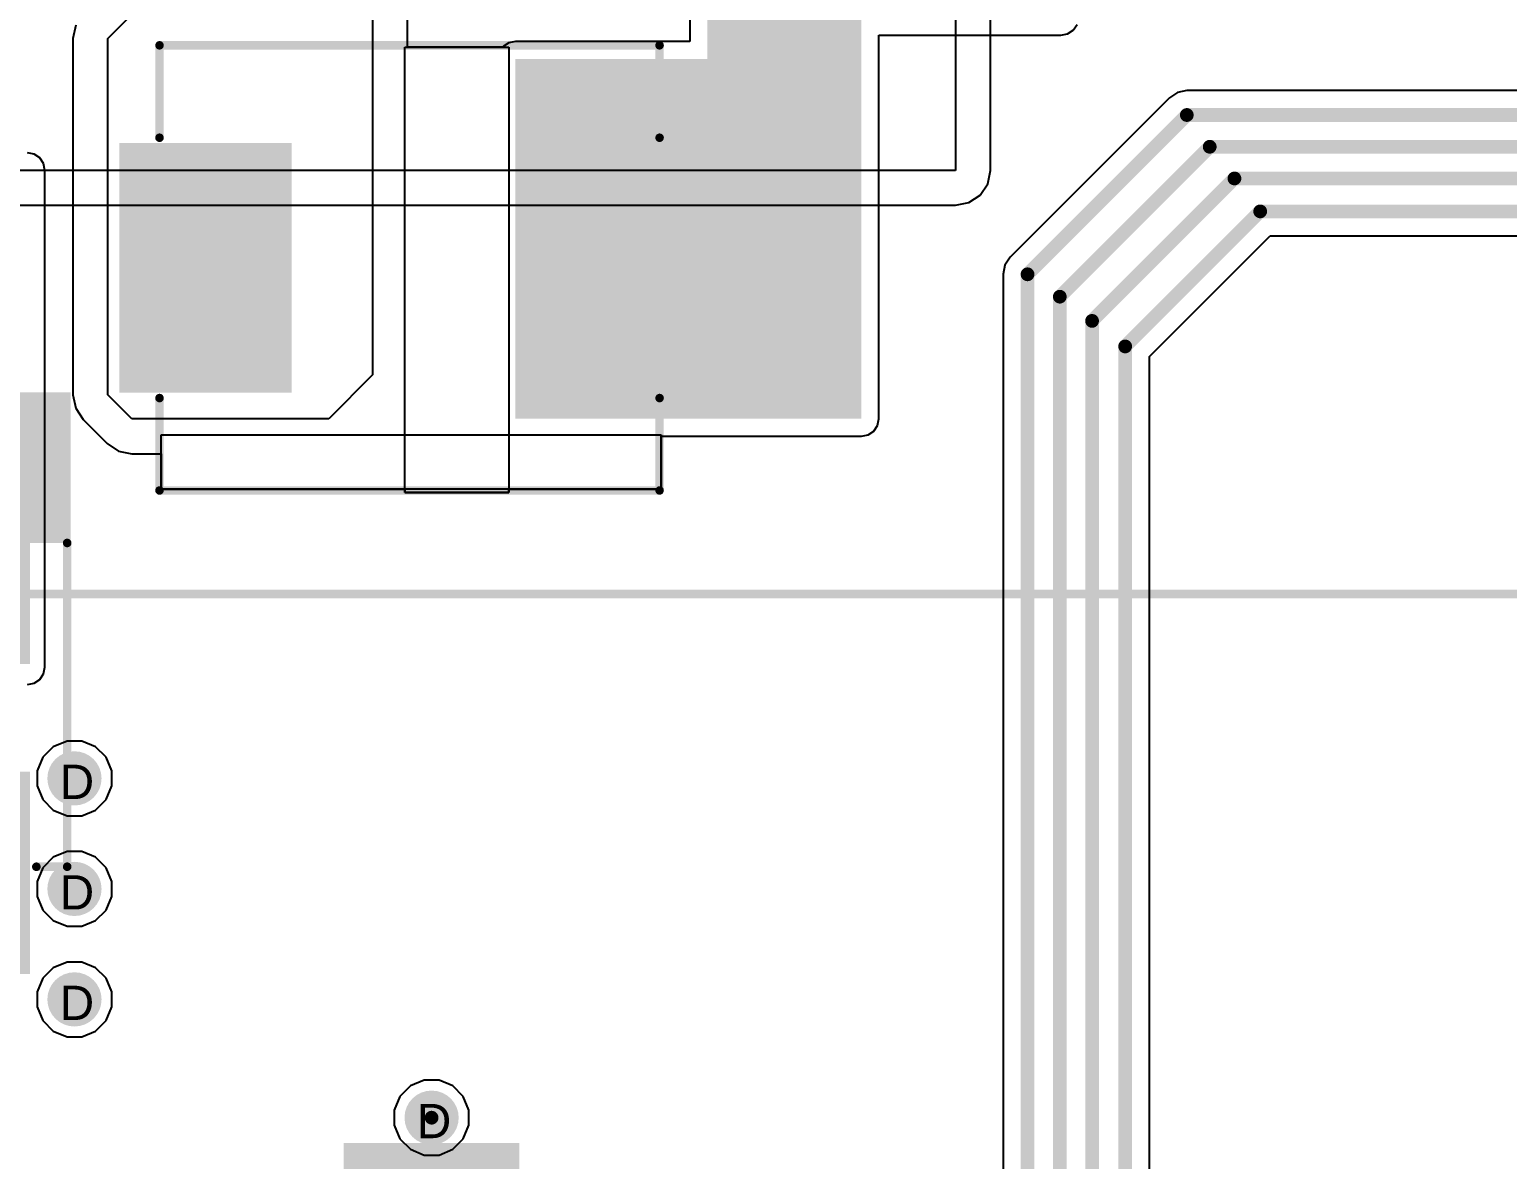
# Model space of a CAD drawing. Header units: inches. Extents: x 0 to 5032, y 0 to 5323.
# Drawn here: x 15.04 to 36.96, y 48.3 to 65.06 of the extents above; entities that cross this region are included whole.
import ezdxf

# ---------------------------------------------------------------- set-up
doc = ezdxf.new("R2010")
doc.units = ezdxf.units.IN
for name, color, linetype in [('Bottom Layer', 5, 'Continuous'), ('Bottom Solder', 6, 'Continuous'), ('Dimension', 6, 'Continuous'), ('Drill Drawing', 1, 'Continuous'), ('Layer 1', 16, 'Continuous'), ('Layer 2', 76, 'Continuous'), ('Top Layer', 1, 'Continuous'), ('Top Overlay', 2, 'Continuous'), ('Top Paste', 8, 'Continuous'), ('Top Solder', 216, 'Continuous'), ('Via Holes', 16, 'Continuous')]:
    doc.layers.add(name, color=color, linetype=linetype)
doc.styles.add('Arial', font='', dxfattribs={"height": 0.2})
doc.styles.get('Arial').set_extended_font_data('Arial')

# ---------------------------------------------------------------- blocks, each defined once
blk = doc.blocks.new('0630CDMCCDS_6R8MC_134')
at = {"layer": 'Top Layer'}
for points in [[(-4.2, 1.75), (-1.85, 1.75), (-1.85, -1.75), (-4.2, -1.75)], [(1.85, 1.75), (4.2, 1.75), (4.2, -1.75), (1.85, -1.75)]]:
    blk.add_hatch(color=1, dxfattribs=at).paths.add_polyline_path(points)
at = {"layer": 'Top Paste'}
for points in [[(-4.2, 1.75), (-1.85, 1.75), (-1.85, -1.75), (-4.2, -1.75)], [(1.85, 1.75), (4.2, 1.75), (4.2, -1.75), (1.85, -1.75)]]:
    blk.add_hatch(color=8, dxfattribs=at).paths.add_polyline_path(points)
at = {"layer": 'Top Solder'}
for points in [[(-4.302, 1.852), (-1.748, 1.852), (-1.748, -1.852), (-4.302, -1.852)], [(1.748, 1.852), (4.302, 1.852), (4.302, -1.852), (1.748, -1.852)]]:
    blk.add_hatch(color=216, dxfattribs=at).paths.add_polyline_path(points)
at = {"layer": 'Top Overlay'}
for points in [[(-3.708, 3.3, 0.127, 0.127, 0), (3.708, 3.3, 0.127, 0.127, 0)], [(-3.708, 1.93, 0.127, 0.127, 0), (-3.708, 3.3, 0.127, 0.127, 0)], [(3.708, 1.93, 0.127, 0.127, 0), (3.708, 3.3, 0.127, 0.127, 0)], [(-3.708, -3.3, 0.127, 0.127, 0), (-3.708, -1.93, 0.127, 0.127, 0)], [(3.708, -3.3, 0.127, 0.127, 0), (3.708, -1.93, 0.127, 0.127, 0)], [(-3.708, -3.3, 0.127, 0.127, 0), (3.708, -3.3, 0.127, 0.127, 0)]]:
    blk.add_lwpolyline(points, format="xyseb", dxfattribs=at)
for points in [[(-3.74, 3.3, 0.0635, 0.0635, 1), (-3.677, 3.3, 0.0635, 0.0635, 1)], [(-3.74, 3.3, 0.0635, 0.0635, 1), (-3.677, 3.3, 0.0635, 0.0635, 1)], [(3.677, 3.3, 0.0635, 0.0635, 1), (3.74, 3.3, 0.0635, 0.0635, 1)], [(3.677, 3.3, 0.0635, 0.0635, 1), (3.74, 3.3, 0.0635, 0.0635, 1)], [(-3.74, 1.93, 0.0635, 0.0635, 1), (-3.677, 1.93, 0.0635, 0.0635, 1)], [(3.677, 1.93, 0.0635, 0.0635, 1), (3.74, 1.93, 0.0635, 0.0635, 1)], [(-3.74, -1.93, 0.0635, 0.0635, 1), (-3.677, -1.93, 0.0635, 0.0635, 1)], [(3.677, -1.93, 0.0635, 0.0635, 1), (3.74, -1.93, 0.0635, 0.0635, 1)], [(-3.74, -3.3, 0.0635, 0.0635, 1), (-3.677, -3.3, 0.0635, 0.0635, 1)], [(-3.74, -3.3, 0.0635, 0.0635, 1), (-3.677, -3.3, 0.0635, 0.0635, 1)], [(3.677, -3.3, 0.0635, 0.0635, 1), (3.74, -3.3, 0.0635, 0.0635, 1)], [(3.677, -3.3, 0.0635, 0.0635, 1), (3.74, -3.3, 0.0635, 0.0635, 1)]]:
    blk.add_lwpolyline(points, format="xyseb", close=True, dxfattribs=at)
blk = doc.blocks.new('SMB_B__D___________305')
at = {"layer": 'Top Layer'}
for points in [[(-3.7, -1.2), (-3.7, 1.2), (-0.9, 1.2), (-0.9, -1.2)], [(0.9, -1.2), (0.9, 1.2), (3.7, 1.2), (3.7, -1.2)]]:
    blk.add_hatch(color=1, dxfattribs=at).paths.add_polyline_path(points)
at = {"layer": 'Top Paste'}
for points in [[(-3.7, -1.2), (-3.7, 1.2), (-0.9, 1.2), (-0.9, -1.2)], [(0.9, -1.2), (0.9, 1.2), (3.7, 1.2), (3.7, -1.2)]]:
    blk.add_hatch(color=8, dxfattribs=at).paths.add_polyline_path(points)
at = {"layer": 'Top Solder'}
for points in [[(-3.802, -1.302), (-3.802, 1.302), (-0.798, 1.302), (-0.798, -1.302)], [(0.798, -1.302), (0.798, 1.302), (3.802, 1.302), (3.802, -1.302)]]:
    blk.add_hatch(color=216, dxfattribs=at).paths.add_polyline_path(points)
at = {"layer": 'Top Overlay'}
for points in [[(2.388, 1.854, 0.127, 0.127, 0), (-2.21, 1.854, 0.127, 0.127, 0)], [(-2.21, 1.397, 0.127, 0.127, 0), (-2.21, 1.854, 0.127, 0.127, 0)], [(2.39, 1.397, 0.127, 0.127, 0), (2.39, 1.854, 0.127, 0.127, 0)], [(0, 0.019, 0.127, 0.127, 0), (0, 0.4, 0.127, 0.127, 0)], [(0, 0.019, 0.127, 0.127, 0), (-0.588, 0.308, 0.127, 0.127, 0)], [(-0.588, -0.346, 0.127, 0.127, 0), (-0.588, 0.308, 0.127, 0.127, 0)], [(0, 0.019, 0.127, 0.127, 0), (0.572, 0.318, 0.127, 0.127, 0)], [(0.572, -0.282, 0.127, 0.127, 0), (0.572, 0.318, 0.127, 0.127, 0)], [(0.732, 0.008, 0.127, 0.127, 0), (-0.758, 0.008, 0.127, 0.127, 0)], [(-0.588, -0.346, 0.127, 0.127, 0), (0.017, 0.01, 0.127, 0.127, 0)], [(0, -0.362, 0.127, 0.127, 0), (0, 0.019, 0.127, 0.127, 0)], [(0.542, -0.282, 0.127, 0.127, 0), (0.017, 0.01, 0.127, 0.127, 0)], [(-2.21, -1.854, 0.127, 0.127, 0), (-2.21, -1.397, 0.127, 0.127, 0)], [(2.39, -1.854, 0.127, 0.127, 0), (2.39, -1.397, 0.127, 0.127, 0)], [(2.388, -1.854, 0.127, 0.127, 0), (-2.21, -1.854, 0.127, 0.127, 0)]]:
    blk.add_lwpolyline(points, format="xyseb", dxfattribs=at)
for points in [[(-2.242, 1.854, 0.0635, 0.0635, 1), (-2.178, 1.854, 0.0635, 0.0635, 1)], [(-2.242, 1.854, 0.0635, 0.0635, 1), (-2.178, 1.854, 0.0635, 0.0635, 1)], [(2.356, 1.854, 0.0635, 0.0635, 1), (2.419, 1.854, 0.0635, 0.0635, 1)], [(2.358, 1.854, 0.0635, 0.0635, 1), (2.422, 1.854, 0.0635, 0.0635, 1)], [(-2.242, 1.397, 0.0635, 0.0635, 1), (-2.178, 1.397, 0.0635, 0.0635, 1)], [(2.358, 1.397, 0.0635, 0.0635, 1), (2.422, 1.397, 0.0635, 0.0635, 1)], [(-0.032, 0.4, 0.0635, 0.0635, 1), (0.032, 0.4, 0.0635, 0.0635, 1)], [(-0.62, 0.308, 0.0635, 0.0635, 1), (-0.556, 0.308, 0.0635, 0.0635, 1)], [(-0.62, 0.308, 0.0635, 0.0635, 1), (-0.556, 0.308, 0.0635, 0.0635, 1)], [(0.54, 0.318, 0.0635, 0.0635, 1), (0.604, 0.318, 0.0635, 0.0635, 1)], [(0.54, 0.318, 0.0635, 0.0635, 1), (0.604, 0.318, 0.0635, 0.0635, 1)], [(-0.79, 0.008, 0.0635, 0.0635, 1), (-0.726, 0.008, 0.0635, 0.0635, 1)], [(-0.032, 0.019, 0.0635, 0.0635, 1), (0.032, 0.019, 0.0635, 0.0635, 1)], [(-0.032, 0.019, 0.0635, 0.0635, 1), (0.032, 0.019, 0.0635, 0.0635, 1)], [(-0.032, 0.019, 0.0635, 0.0635, 1), (0.032, 0.019, 0.0635, 0.0635, 1)], [(-0.032, 0.019, 0.0635, 0.0635, 1), (0.032, 0.019, 0.0635, 0.0635, 1)], [(-0.015, 0.01, 0.0635, 0.0635, 1), (0.048, 0.01, 0.0635, 0.0635, 1)], [(-0.015, 0.01, 0.0635, 0.0635, 1), (0.048, 0.01, 0.0635, 0.0635, 1)], [(0.7, 0.008, 0.0635, 0.0635, 1), (0.764, 0.008, 0.0635, 0.0635, 1)], [(0.51, -0.282, 0.0635, 0.0635, 1), (0.574, -0.282, 0.0635, 0.0635, 1)], [(0.54, -0.282, 0.0635, 0.0635, 1), (0.604, -0.282, 0.0635, 0.0635, 1)], [(-0.62, -0.346, 0.0635, 0.0635, 1), (-0.556, -0.346, 0.0635, 0.0635, 1)], [(-0.62, -0.346, 0.0635, 0.0635, 1), (-0.556, -0.346, 0.0635, 0.0635, 1)], [(-0.032, -0.362, 0.0635, 0.0635, 1), (0.032, -0.362, 0.0635, 0.0635, 1)], [(-2.242, -1.397, 0.0635, 0.0635, 1), (-2.178, -1.397, 0.0635, 0.0635, 1)], [(2.358, -1.397, 0.0635, 0.0635, 1), (2.422, -1.397, 0.0635, 0.0635, 1)], [(-2.242, -1.854, 0.0635, 0.0635, 1), (-2.178, -1.854, 0.0635, 0.0635, 1)], [(-2.242, -1.854, 0.0635, 0.0635, 1), (-2.178, -1.854, 0.0635, 0.0635, 1)], [(2.356, -1.854, 0.0635, 0.0635, 1), (2.419, -1.854, 0.0635, 0.0635, 1)], [(2.358, -1.854, 0.0635, 0.0635, 1), (2.422, -1.854, 0.0635, 0.0635, 1)]]:
    blk.add_lwpolyline(points, format="xyseb", close=True, dxfattribs=at)
blk = doc.blocks.new('SMB__450')
at = {"layer": 'Top Layer'}
for points in [[(-3.7, -1.2), (-3.7, 1.2), (-0.9, 1.2), (-0.9, -1.2)], [(0.9, -1.2), (0.9, 1.2), (3.7, 1.2), (3.7, -1.2)]]:
    blk.add_hatch(color=1, dxfattribs=at).paths.add_polyline_path(points)
at = {"layer": 'Top Overlay'}
for points in [[(2.588, 1.245), (4.823, 1.245), (4.823, 1.905), (2.588, 1.905)], [(3.731, -1.651), (4.823, -1.651), (4.823, 1.346), (3.731, 1.346)], [(2.588, -1.905), (4.823, -1.905), (4.823, -1.245), (2.588, -1.245)]]:
    blk.add_hatch(color=2, dxfattribs=at).paths.add_polyline_path(points)
at = {"layer": 'Top Paste'}
for points in [[(-3.7, -1.2), (-3.7, 1.2), (-0.9, 1.2), (-0.9, -1.2)], [(0.9, -1.2), (0.9, 1.2), (3.7, 1.2), (3.7, -1.2)]]:
    blk.add_hatch(color=8, dxfattribs=at).paths.add_polyline_path(points)
at = {"layer": 'Top Solder'}
for points in [[(-3.802, -1.302), (-3.802, 1.302), (-0.798, 1.302), (-0.798, -1.302)], [(0.798, -1.302), (0.798, 1.302), (3.802, 1.302), (3.802, -1.302)]]:
    blk.add_hatch(color=216, dxfattribs=at).paths.add_polyline_path(points)
at = {"layer": 'Top Overlay'}
for points in [[(-2.21, 1.854, 0.127, 0.127, 0), (-2.21, 1.397, 0.127, 0.127, 0)], [(-2.21, 1.854, 0.127, 0.127, 0), (2.591, 1.854, 0.127, 0.127, 0)], [(-2.21, -1.397, 0.127, 0.127, 0), (-2.21, -1.854, 0.127, 0.127, 0)], [(-2.21, -1.854, 0.127, 0.127, 0), (2.591, -1.854, 0.127, 0.127, 0)]]:
    blk.add_lwpolyline(points, format="xyseb", dxfattribs=at)
for points in [[(-2.242, 1.854, 0.0635, 0.0635, 1), (-2.178, 1.854, 0.0635, 0.0635, 1)], [(-2.242, 1.854, 0.0635, 0.0635, 1), (-2.178, 1.854, 0.0635, 0.0635, 1)], [(2.559, 1.854, 0.0635, 0.0635, 1), (2.623, 1.854, 0.0635, 0.0635, 1)], [(-2.242, 1.397, 0.0635, 0.0635, 1), (-2.178, 1.397, 0.0635, 0.0635, 1)], [(-2.242, -1.397, 0.0635, 0.0635, 1), (-2.178, -1.397, 0.0635, 0.0635, 1)], [(-2.242, -1.854, 0.0635, 0.0635, 1), (-2.178, -1.854, 0.0635, 0.0635, 1)], [(-2.242, -1.854, 0.0635, 0.0635, 1), (-2.178, -1.854, 0.0635, 0.0635, 1)], [(2.559, -1.854, 0.0635, 0.0635, 1), (2.623, -1.854, 0.0635, 0.0635, 1)]]:
    blk.add_lwpolyline(points, format="xyseb", close=True, dxfattribs=at)

msp = doc.modelspace()

# ---------------------------------------------------------------- hatches: boundary and pattern name
at = {"layer": 'Bottom Layer'}
h = msp.add_hatch(color=5, dxfattribs=at)
edge = h.paths.add_edge_path()
edge.add_arc((15.709, 53.954), 0.3, 0, 360)
h = msp.add_hatch(color=5, dxfattribs=at)
edge = h.paths.add_edge_path()
edge.add_arc((15.709, 52.315), 0.3, 0, 360)
h = msp.add_hatch(color=5, dxfattribs=at)
edge = h.paths.add_edge_path()
edge.add_arc((15.709, 50.677), 0.3, 0, 360)
h = msp.add_hatch(color=5, dxfattribs=at)
edge = h.paths.add_edge_path()
edge.add_arc((21.006, 48.923), 0.3, 0, 360)
at = {"layer": 'Bottom Solder'}
h = msp.add_hatch(color=6, dxfattribs=at)
edge = h.paths.add_edge_path()
edge.add_arc((15.709, 53.954), 0.402, 0, 360)
h = msp.add_hatch(color=6, dxfattribs=at)
edge = h.paths.add_edge_path()
edge.add_arc((15.709, 52.315), 0.402, 0, 360)
h = msp.add_hatch(color=6, dxfattribs=at)
edge = h.paths.add_edge_path()
edge.add_arc((15.709, 50.677), 0.402, 0, 360)
h = msp.add_hatch(color=6, dxfattribs=at)
edge = h.paths.add_edge_path()
edge.add_arc((21.006, 48.923), 0.402, 0, 360)
at = {"layer": 'Layer 1'}
h = msp.add_hatch(color=16, dxfattribs=at)
edge = h.paths.add_edge_path()
edge.add_arc((15.709, 53.954), 0.3, 0, 360)
h = msp.add_hatch(color=16, dxfattribs=at)
edge = h.paths.add_edge_path()
edge.add_arc((15.709, 52.315), 0.3, 0, 360)
h = msp.add_hatch(color=16, dxfattribs=at)
edge = h.paths.add_edge_path()
edge.add_arc((15.709, 50.677), 0.3, 0, 360)
h = msp.add_hatch(color=16, dxfattribs=at)
edge = h.paths.add_edge_path()
edge.add_arc((21.006, 48.923), 0.3, 0, 360)
at = {"layer": 'Layer 2'}
h = msp.add_hatch(color=76, dxfattribs=at)
edge = h.paths.add_edge_path()
edge.add_arc((15.709, 53.954), 0.3, 0, 360)
h = msp.add_hatch(color=76, dxfattribs=at)
edge = h.paths.add_edge_path()
edge.add_arc((15.709, 52.315), 0.3, 0, 360)
h = msp.add_hatch(color=76, dxfattribs=at)
edge = h.paths.add_edge_path()
edge.add_arc((15.709, 50.677), 0.3, 0, 360)
h = msp.add_hatch(color=76, dxfattribs=at)
edge = h.paths.add_edge_path()
edge.add_arc((21.006, 48.923), 0.3, 0, 360)
at = {"layer": 'Top Layer'}
for points in [[(25.095, 59.286), (27.381, 59.286), (27.381, 68.863), (25.095, 68.863)], [(22.25, 59.286), (27.381, 59.286), (27.381, 64.62), (22.25, 64.62)]]:
    msp.add_hatch(color=1, dxfattribs=at).paths.add_polyline_path(points)
h = msp.add_hatch(color=1, dxfattribs=at)
edge = h.paths.add_edge_path()
edge.add_arc((15.709, 53.954), 0.3, 0, 360)
h = msp.add_hatch(color=1, dxfattribs=at)
edge = h.paths.add_edge_path()
edge.add_arc((15.709, 52.315), 0.3, 0, 360)
h = msp.add_hatch(color=1, dxfattribs=at)
edge = h.paths.add_edge_path()
edge.add_arc((15.709, 50.677), 0.3, 0, 360)
h = msp.add_hatch(color=1, dxfattribs=at)
edge = h.paths.add_edge_path()
edge.add_arc((21.006, 48.923), 0.3, 0, 360)
at = {"layer": 'Top Solder'}
h = msp.add_hatch(color=216, dxfattribs=at)
edge = h.paths.add_edge_path()
edge.add_arc((15.709, 53.954), 0.402, 0, 360)
h = msp.add_hatch(color=216, dxfattribs=at)
edge = h.paths.add_edge_path()
edge.add_arc((15.709, 52.315), 0.402, 0, 360)
h = msp.add_hatch(color=216, dxfattribs=at)
edge = h.paths.add_edge_path()
edge.add_arc((15.709, 50.677), 0.402, 0, 360)
h = msp.add_hatch(color=216, dxfattribs=at)
edge = h.paths.add_edge_path()
edge.add_arc((21.006, 48.923), 0.402, 0, 360)
at = {"layer": 'Via Holes'}
h = msp.add_hatch(color=7, dxfattribs=at)
edge = h.paths.add_edge_path()
edge.add_arc((15.709, 53.954), 0.15, 0, 360)
h = msp.add_hatch(color=7, dxfattribs=at)
edge = h.paths.add_edge_path()
edge.add_arc((15.709, 52.315), 0.15, 0, 360)
h = msp.add_hatch(color=7, dxfattribs=at)
edge = h.paths.add_edge_path()
edge.add_arc((15.709, 50.677), 0.15, 0, 360)
h = msp.add_hatch(color=7, dxfattribs=at)
edge = h.paths.add_edge_path()
edge.add_arc((21.006, 48.923), 0.15, 0, 360)

# ---------------------------------------------------------------- linework, layer by layer
at = {"layer": 'Bottom Layer'}
for p, q in [((15.111, 63.209), (15.011, 63.228)), ((15.195, 63.153), (15.111, 63.209)), ((15.251, 63.069), (15.195, 63.153)), ((15.27, 62.969), (15.251, 63.069)), ((15.27, 55.603), (15.27, 62.969)), ((15.195, 55.42), (15.251, 55.504)), ((15.251, 55.504), (15.27, 55.603)), ((15.011, 55.344), (15.111, 55.364)), ((15.111, 55.364), (15.195, 55.42))]:
    msp.add_line(p, q, dxfattribs=at)
at = {"layer": 'Dimension'}
msp.add_lwpolyline([(12.495, 56.688, 0.127, 0.127, 0), (97.015, 56.688, 0.127, 0.127, 0)], format="xyseb", dxfattribs=at)
at = {"layer": 'Layer 2'}
for p, q in [((28.778, 93.526), (28.778, 62.969)), ((29.296, 62.969), (29.296, 70.557)), ((28.778, 62.969), (7.518, 62.969)), ((29.257, 62.771), (29.296, 62.969)), ((29.144, 62.603), (29.257, 62.771)), ((28.778, 62.451), (28.976, 62.491)), ((28.976, 62.491), (29.144, 62.603)), ((7.518, 62.451), (28.778, 62.451)), ((15.395, 54.423), (15.239, 54.267)), ((15.599, 54.508), (15.395, 54.423)), ((15.819, 54.508), (15.599, 54.508)), ((16.023, 54.423), (15.819, 54.508)), ((16.179, 54.267), (16.023, 54.423)), ((15.239, 54.267), (15.155, 54.064)), ((16.263, 54.064), (16.179, 54.267)), ((15.155, 54.064), (15.155, 53.843)), ((16.263, 53.843), (16.263, 54.064)), ((15.155, 53.843), (15.239, 53.64)), ((16.179, 53.64), (16.263, 53.843)), ((15.239, 53.64), (15.395, 53.484)), ((16.023, 53.484), (16.179, 53.64)), ((15.395, 53.484), (15.599, 53.4)), ((15.599, 53.4), (15.819, 53.4)), ((15.819, 53.4), (16.023, 53.484)), ((15.599, 52.869), (15.395, 52.785)), ((15.819, 52.869), (15.599, 52.869)), ((16.023, 52.785), (15.819, 52.869)), ((15.239, 52.629), (15.155, 52.425)), ((15.395, 52.785), (15.239, 52.629)), ((16.179, 52.629), (16.023, 52.785)), ((16.263, 52.425), (16.179, 52.629)), ((15.155, 52.425), (15.155, 52.205)), ((16.263, 52.205), (16.263, 52.425)), ((15.155, 52.205), (15.239, 52.001)), ((16.179, 52.001), (16.263, 52.205)), ((15.239, 52.001), (15.395, 51.845)), ((16.023, 51.845), (16.179, 52.001)), ((15.395, 51.845), (15.599, 51.761)), ((15.599, 51.761), (15.819, 51.761)), ((15.819, 51.761), (16.023, 51.845)), ((15.395, 51.146), (15.239, 50.99)), ((15.599, 51.231), (15.395, 51.146)), ((15.819, 51.231), (15.599, 51.231)), ((16.023, 51.146), (15.819, 51.231)), ((16.179, 50.99), (16.023, 51.146)), ((15.239, 50.99), (15.155, 50.787)), ((16.263, 50.787), (16.179, 50.99)), ((15.155, 50.787), (15.155, 50.566)), ((16.263, 50.566), (16.263, 50.787)), ((15.155, 50.566), (15.239, 50.363)), ((16.179, 50.363), (16.263, 50.566)), ((15.239, 50.363), (15.395, 50.207)), ((15.395, 50.207), (15.599, 50.123)), ((15.819, 50.123), (16.023, 50.207)), ((16.023, 50.207), (16.179, 50.363)), ((15.599, 50.123), (15.819, 50.123)), ((20.692, 49.393), (20.536, 49.237)), ((20.896, 49.477), (20.692, 49.393)), ((21.116, 49.477), (20.896, 49.477)), ((21.32, 49.393), (21.116, 49.477)), ((21.475, 49.237), (21.32, 49.393)), ((20.536, 49.237), (20.452, 49.033)), ((21.56, 49.033), (21.475, 49.237)), ((20.452, 49.033), (20.452, 48.813)), ((21.56, 48.813), (21.56, 49.033)), ((20.452, 48.813), (20.536, 48.609)), ((21.475, 48.609), (21.56, 48.813)), ((20.536, 48.609), (20.692, 48.454)), ((20.692, 48.454), (20.896, 48.369)), ((21.116, 48.369), (21.32, 48.454)), ((21.32, 48.454), (21.475, 48.609)), ((20.896, 48.369), (21.116, 48.369))]:
    msp.add_line(p, q, dxfattribs=at)
at = {"layer": 'Top Layer'}
for p, q in [((20.131, 66.334), (20.131, 59.936)), ((20.649, 64.795), (20.649, 66.334)), ((16.205, 64.925), (17.348, 66.068)), ((15.727, 65.123), (15.687, 64.925)), ((24.836, 65.231), (24.836, 64.879)), ((30.524, 65.048), (30.58, 65.132)), ((15.687, 64.925), (15.687, 59.642)), ((16.205, 59.642), (16.205, 64.925)), ((27.64, 59.286), (27.64, 64.972)), ((27.64, 64.972), (30.341, 64.972)), ((30.341, 64.972), (30.44, 64.992)), ((30.44, 64.992), (30.524, 65.048)), ((20.61, 58.191), (20.61, 64.795)), ((20.61, 64.795), (22.151, 64.795)), ((22.062, 64.795), (20.649, 64.795)), ((22.067, 64.804), (22.062, 64.795)), ((22.151, 64.86), (22.067, 64.804)), ((22.25, 64.879), (22.151, 64.86)), ((22.151, 64.795), (22.151, 58.191)), ((24.836, 64.879), (22.25, 64.879)), ((31.951, 64.046), (29.589, 61.684)), ((32.068, 64.125), (31.951, 64.046)), ((32.207, 64.152), (32.068, 64.125)), ((56.076, 64.152), (32.207, 64.152)), ((32.207, 64.152), (32.207, 64.152)), ((15.111, 63.209), (15.011, 63.228)), ((15.195, 63.153), (15.111, 63.209)), ((15.251, 63.069), (15.195, 63.153)), ((15.27, 62.969), (15.251, 63.069)), ((15.27, 55.603), (15.27, 62.969)), ((31.655, 60.208), (33.446, 61.999)), ((33.446, 61.999), (55.339, 61.999)), ((29.589, 61.684), (29.51, 61.566)), ((29.51, 61.566), (29.482, 61.428)), ((29.482, 61.428), (29.482, 61.428)), ((29.482, 61.428), (29.482, 34.767)), ((31.655, 46.877), (31.655, 60.208)), ((20.131, 59.936), (19.482, 59.286)), ((15.687, 59.642), (15.727, 59.444)), ((16.561, 59.286), (16.205, 59.642)), ((15.727, 59.444), (15.839, 59.276)), ((15.839, 59.276), (16.195, 58.92)), ((19.482, 59.286), (16.561, 59.286)), ((27.564, 59.103), (27.62, 59.187)), ((27.62, 59.187), (27.64, 59.286)), ((16.993, 58.242), (16.993, 59.047)), ((16.993, 59.047), (24.409, 59.047)), ((24.409, 59.047), (24.409, 58.242)), ((24.409, 58.242), (24.409, 59.027)), ((24.409, 59.027), (27.381, 59.027)), ((27.381, 59.027), (27.48, 59.047)), ((27.48, 59.047), (27.564, 59.103)), ((16.195, 58.92), (16.363, 58.808)), ((16.363, 58.808), (16.561, 58.768)), ((16.561, 58.768), (16.993, 58.768)), ((16.993, 58.768), (16.993, 58.242)), ((24.409, 58.242), (16.993, 58.242)), ((16.993, 58.242), (20.61, 58.242)), ((20.61, 58.242), (20.61, 58.191)), ((22.151, 58.191), (20.61, 58.191)), ((20.61, 58.191), (22.151, 58.191)), ((22.151, 58.191), (22.151, 58.242)), ((22.151, 58.242), (24.409, 58.242)), ((15.195, 55.42), (15.251, 55.504)), ((15.251, 55.504), (15.27, 55.603)), ((15.011, 55.344), (15.111, 55.364)), ((15.111, 55.364), (15.195, 55.42))]:
    msp.add_line(p, q, dxfattribs=at)
for points in [[(29.845, 61.428, 0.203, 0.203, 0), (32.207, 63.79, 0.203, 0.203, 0)], [(32.207, 63.79, 0.203, 0.203, 0), (56.076, 63.79, 0.203, 0.203, 0)], [(30.323, 61.096, 0.203, 0.203, 0), (32.547, 63.319, 0.203, 0.203, 0)], [(32.547, 63.319, 0.203, 0.203, 0), (55.862, 63.319, 0.203, 0.203, 0)], [(30.802, 60.737, 0.203, 0.203, 0), (32.914, 62.849, 0.203, 0.203, 0)], [(32.914, 62.849, 0.203, 0.203, 0), (55.652, 62.849, 0.203, 0.203, 0)], [(31.293, 60.358, 0.203, 0.203, 0), (33.296, 62.361, 0.203, 0.203, 0)], [(33.296, 62.361, 0.203, 0.203, 0), (55.489, 62.361, 0.203, 0.203, 0)], [(29.845, 34.767, 0.203, 0.203, 0), (29.845, 61.428, 0.203, 0.203, 0)], [(30.323, 34.993, 0.203, 0.203, 0), (30.323, 61.096, 0.203, 0.203, 0)], [(30.802, 35.265, 0.203, 0.203, 0), (30.802, 60.737, 0.203, 0.203, 0)], [(31.293, 35.573, 0.203, 0.203, 0), (31.293, 60.358, 0.203, 0.203, 0)], [(21.006, 47.046, 0.203, 0.203, 0), (21.006, 48.923, 0.203, 0.203, 0)]]:
    msp.add_lwpolyline(points, format="xyseb", dxfattribs=at)
for points in [[(32.156, 63.79, 0.102, 0.102, 1), (32.258, 63.79, 0.102, 0.102, 1)], [(32.156, 63.79, 0.102, 0.102, 1), (32.258, 63.79, 0.102, 0.102, 1)], [(32.496, 63.319, 0.102, 0.102, 1), (32.598, 63.319, 0.102, 0.102, 1)], [(32.496, 63.319, 0.102, 0.102, 1), (32.598, 63.319, 0.102, 0.102, 1)], [(32.863, 62.849, 0.102, 0.102, 1), (32.965, 62.849, 0.102, 0.102, 1)], [(32.863, 62.849, 0.102, 0.102, 1), (32.965, 62.849, 0.102, 0.102, 1)], [(33.245, 62.361, 0.102, 0.102, 1), (33.347, 62.361, 0.102, 0.102, 1)], [(33.245, 62.361, 0.102, 0.102, 1), (33.347, 62.361, 0.102, 0.102, 1)], [(29.794, 61.428, 0.102, 0.102, 1), (29.896, 61.428, 0.102, 0.102, 1)], [(29.794, 61.428, 0.102, 0.102, 1), (29.896, 61.428, 0.102, 0.102, 1)], [(30.273, 61.096, 0.102, 0.102, 1), (30.374, 61.096, 0.102, 0.102, 1)], [(30.273, 61.096, 0.102, 0.102, 1), (30.374, 61.096, 0.102, 0.102, 1)], [(30.751, 60.737, 0.102, 0.102, 1), (30.853, 60.737, 0.102, 0.102, 1)], [(30.751, 60.737, 0.102, 0.102, 1), (30.853, 60.737, 0.102, 0.102, 1)], [(31.242, 60.358, 0.102, 0.102, 1), (31.344, 60.358, 0.102, 0.102, 1)], [(31.242, 60.358, 0.102, 0.102, 1), (31.344, 60.358, 0.102, 0.102, 1)], [(20.955, 48.923, 0.102, 0.102, 1), (21.057, 48.923, 0.102, 0.102, 1)]]:
    msp.add_lwpolyline(points, format="xyseb", close=True, dxfattribs=at)

# ---------------------------------------------------------------- block references
msp.add_blockref('0630CDMCCDS_6R8MC_134', (20.679, 61.523))
for name, p, rotation in [('SMB__450', (13.747, 54.854), 90), ('SMB_B__D___________305', (21.006, 44.746), 270)]:
    msp.add_blockref(name, p, dxfattribs=dict(rotation=rotation))

# ---------------------------------------------------------------- texts
at = {"layer": 'Drill Drawing', "style": 'Arial'}
for p in [(15.489, 53.649), (15.489, 52.01), (15.489, 50.372), (20.786, 48.619)]:
    msp.add_text('D', height=0.508, dxfattribs=at).set_placement(p)

doc.saveas('drawing.dxf')
